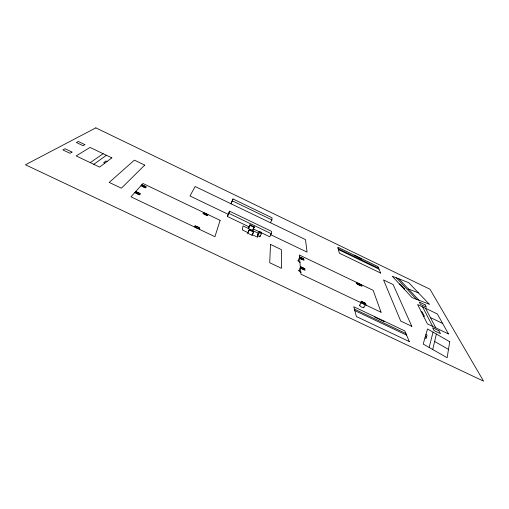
<?xml version="1.0" encoding="UTF-8"?>
<svg xmlns="http://www.w3.org/2000/svg" width="509" height="509" viewBox="0 0 509 509"><rect width="100%" height="100%" fill="white"/><g stroke="black" fill="none" stroke-linecap="round" stroke-linejoin="round"><path stroke-width="0.76" d="M253.546 229.005L269.77 236.78L271.329 233.739L271.431 231.296L229.578 211.203L227.44 216.503L249.308 226.976M270.451 222.738L271.901 219.894L271.991 217.769L232.988 198.968L231.035 203.772L232.988 198.968M259.405 231.398L259.278 232.651L257.694 235.762L259.851 236.8L261.435 233.688L261.55 232.428L259.405 231.398L257.834 234.496M259.851 236.8L259.978 235.521M253.603 232.11L253.686 231.474L249.327 229.387L247.641 233.167L252.012 235.26L253.603 232.11L249.232 230.017L249.327 229.387M252.655 230.532L254.29 226.842L250.034 224.8L248.386 228.484L250.034 224.8M252.012 235.26L253.686 231.474M432.758 349.416L436.372 334.05M429.182 347.342L433.044 332.142M425.454 336.163L426.599 336.824M227.44 216.503L229.578 211.203M207.914 214.531L207.456 215.708L202.989 213.57L203.479 212.406M199.267 229.273L199.827 227.905L195.03 225.627L194.438 226.976M247.641 233.167L249.232 230.017M252.738 229.915L254.29 226.842M298.064 260.735L299.508 257.484M300.972 259.132L301.627 257.808M298.859 270.673L300.367 267.295M358.177 284.773L358.832 283.468M359.634 305.254L361.479 301.983M363.757 307.589L365.608 304.312M93.777 164.305L106.406 155.277M90.265 162.625L103.136 153.712M403.828 288.743L404.68 289.074L400.29 284.334L399.444 284.009M402.473 286.688L401.677 286.421M408.403 288.985L418.462 292.872M354.398 309.116L405.928 333.541M354.792 310.573L406.583 335.113M141.846 184.722L146.407 186.898L145.536 187.916L140.942 185.728M300.297 266.512L304.846 268.682L305.018 270.266L300.437 268.084M135.763 191.492L140.522 193.757L139.574 194.864L134.777 192.587M228.961 213.417L271.329 233.739M228.077 214.251L189.978 195.984L195.151 186.504L305.515 239.618L307.061 252.12L270.603 234.643M249.938 225.398L254.214 227.447M259.278 232.651L261.435 233.688M421.166 311.521L422.177 312.004L424.36 316.299L423.329 315.809M107.049 161.499L105.929 160.965L103.696 162.625L104.829 163.173M430.398 317.552L442.588 323.387M356.415 282.985L357.178 283.348M360.983 285.174L361.746 285.536M299.445 256.765L303.809 258.852L303.962 260.309L299.572 258.209M247.743 232.53L242.284 229.922L243.041 225.926L257.987 233.084L257.541 237.213L252.101 234.617M338.141 248.659L378.626 268.186M338.383 249.55L379.027 269.146M232.454 200.89L271.901 219.894M434.635 341.444L448.486 349.422M425.931 334.502L427.064 335.17L426.128 338.498L424.983 337.817M398.871 278.824L418.958 300.24M396.39 277.857L416.362 299.247M425.524 308.301L435.844 327.904M422.565 306.882L432.682 326.39M361.568 258.687L361.683 258.992L354.258 255.155M384.047 321.09L384.225 321.586L374.917 317.171L374.758 316.681M361.485 284.741L362.001 286.338L356.656 283.78L356.173 282.196M366.13 305.171L365.551 303.319L360.97 301.143L361.524 302.976M363.623 307.15A2.367 0.63 29.6 0 1 362.796 307.595A2.367 0.63 29.6 0 1 360.143 306.1A2.367 0.63 29.6 0 1 360.06 305.139M300.972 272.372A2.303 0.617 28.1 0 1 299.037 271.023A2.303 0.617 28.1 0 1 299.419 270.451M300.087 262.339A2.208 0.566 28 0 1 298.236 261.06A2.208 0.566 28 0 1 298.598 260.544M270.508 244.441L269.719 262.733L281.509 268.332L281.369 249.633L270.508 244.441M449.733 341.711L447.144 357.732L423.189 344.065L427.515 328.973L449.733 341.711M220.092 220.346L214.925 236.704L130.959 196.824L142.959 183.488L220.092 220.346M144.715 165.113L121.397 188.203L109.219 182.413L134.37 160.138L144.715 165.113M111.846 157.885L99.624 167.092L76.172 155.907L90.036 147.425L111.846 157.885M72.011 152.089L69.937 153.298L62.842 149.913L64.993 148.736L72.011 152.089M84.863 144.626L83.037 145.689L76.401 142.507L78.291 141.477L84.863 144.626M95.838 127.867L25.45 164.776L483.55 381.133L429.984 289.227L95.838 127.867M429.246 304.172L412.016 297.587L392.242 276.228L408.714 282.673L429.246 304.172M359.068 283.653L358.571 283.418A2.195 0.534 29.1 0 0 357.146 283.271L357.216 283.462A2.195 0.534 29.1 0 0 359.093 284.875L359.589 285.11A2.195 0.534 29.1 0 0 361.015 285.25L360.945 285.059A2.195 0.534 29.1 0 0 359.068 283.653M409.281 341.564L356.402 316.553L353.755 306.723L404.846 330.952L409.281 341.564M381.069 312.272L300.965 274.179L299.286 254.984L373.148 290.315L381.069 312.272M448.467 333.923L427.401 323.87L417.628 304.516L437.333 313.964L448.467 333.923M438.955 330.793L432.593 327.758L434.056 330.596L440.482 333.662L438.955 330.793M411.832 326.339L400.704 321.045L383.538 279.944L393.113 284.55L411.832 326.339M380.668 273.085L339.357 253.183L337.747 247.189L377.958 266.595L380.668 273.085M425.149 304.834L419.321 302.034L420.542 304.401L426.421 307.22L425.149 304.834M195.71 227.37A2.399 0.662 25.6 0 0 199.28 228.516A2.399 0.662 25.6 0 0 196.429 226.448A2.399 0.662 25.6 0 0 195.71 227.37M300.355 258.337A2.214 0.554 27.9 0 0 303.618 259.609A2.214 0.554 27.9 0 0 301.118 257.656A2.214 0.554 27.9 0 0 300.355 258.337M361.886 302.715A2.367 0.617 29.6 0 0 365.462 304.414A2.367 0.617 29.6 0 0 363.28 302.321A2.367 0.617 29.6 0 0 361.886 302.715M301.252 268.198A2.31 0.604 28.1 0 0 304.656 269.516A2.31 0.604 28.1 0 0 302.047 267.441A2.31 0.604 28.1 0 0 301.252 268.198M203.88 213.742A2.221 0.566 25.8 0 0 207.335 215.116A2.221 0.566 25.8 0 0 205.159 213.303A2.221 0.566 25.8 0 0 203.88 213.742M136.208 193.096A2.392 0.63 24.2 0 0 139.81 194.196A2.392 0.63 24.2 0 0 136.953 192.23A2.392 0.63 24.2 0 0 136.208 193.096M142.31 186.224A2.291 0.579 24.4 0 0 145.739 187.299A2.291 0.579 24.4 0 0 142.991 185.429A2.291 0.579 24.4 0 0 142.31 186.224"/></g></svg>
